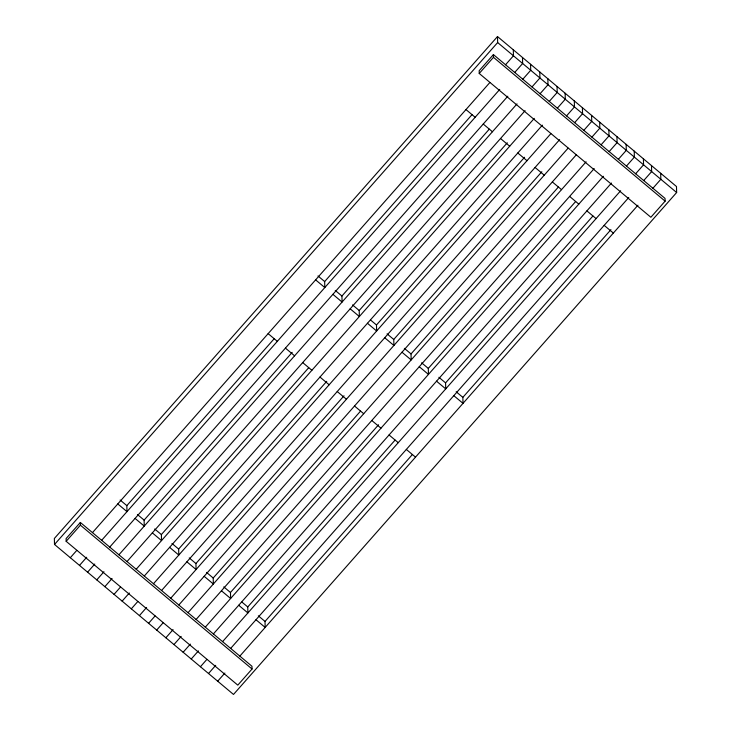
<?xml version="1.0" encoding="UTF-8"?>
<svg xmlns="http://www.w3.org/2000/svg" width="731" height="731" viewBox="0 0 731 731"><rect width="100%" height="100%" fill="white"/><g stroke="black" fill="none" stroke-linecap="round" stroke-linejoin="round"><path stroke-width="1.1" d="M497.5 36.55L54.359 538.473L54.514 544.467L233.5 694.45L676.641 192.527L676.486 186.533L497.5 36.55L497.647 42.553L54.514 544.467M80.346 522.455L66.101 538.583L66.165 541.315L237.803 685.139L252.049 669.002L251.976 666.27L80.346 522.455L80.41 525.178L66.165 541.315M493.407 54.587L479.17 70.724L479.234 73.456L650.873 217.271L665.119 201.144L665.046 198.412L493.407 54.587L493.48 57.32L479.234 73.456M70.313 557.707L76.792 550.379M92.471 532.616L489.807 82.576M505.541 64.757L513.454 55.794L513.308 49.79M117.792 503.933L126.984 511.636L126.838 505.633L274.162 338.764M315.618 279.863L324.811 287.566L324.665 281.563L471.988 114.694M79.505 565.41L86.697 557.26M101.655 540.319L499.739 89.429M514.725 72.451L522.638 63.487L522.491 57.493M87.592 572.19L94.783 564.04M109.741 547.09L507.826 96.209M522.811 79.231L530.724 70.267L530.578 64.264M135.071 518.407L144.254 526.11L144.108 520.106L292.19 352.379M332.897 294.337L342.081 302.04L341.934 296.037L489.267 129.168M96.775 579.884L103.966 571.733M118.934 554.792L517.009 103.903M532.004 86.925L539.917 77.97L539.77 71.967M104.862 586.664L112.053 578.513M127.02 561.563L525.096 110.683M540.09 93.705L548.003 84.741L547.857 78.738M152.34 532.881L161.533 540.584L161.387 534.58L308.71 367.711M350.167 308.811L359.36 316.514L359.213 310.511L507.296 142.783M114.054 594.358L120.524 587.03M136.204 569.266L534.288 118.376M549.273 101.408L557.186 92.444L557.04 86.441M122.132 601.138L129.332 592.987M144.29 576.037L542.375 125.156M557.36 108.179L565.273 99.215L565.127 93.221M169.619 547.355L178.803 555.057L178.656 549.054L326.739 381.335M367.446 323.285L376.629 330.988L376.483 324.984L524.575 157.256M131.324 608.832L137.803 601.503M153.483 583.74L550.818 133.7M566.552 115.882L574.465 106.918L574.319 100.915M139.411 615.612L146.602 607.461M161.569 590.511L559.644 139.63M574.639 122.653L582.552 113.689L582.406 107.695M186.889 561.828L196.082 569.531L195.926 563.537L344.018 395.809M384.716 337.759L393.908 345.461L393.762 339.458L541.845 171.73M148.594 623.305L155.073 615.977M170.752 598.214L568.088 148.174M583.822 130.356L591.735 121.392L591.589 115.388M156.681 630.085L163.159 622.748M178.839 604.985L576.174 154.945M591.909 137.126L599.822 128.163L599.676 122.168M204.159 576.311L213.351 584.005L213.205 578.011L360.529 411.133M401.995 352.232L411.178 359.935L411.032 353.932L558.365 187.063M165.873 637.779L173.064 629.638M188.031 612.688L586.107 161.807M601.101 144.829L609.014 135.865L608.868 129.862M173.96 644.559L181.151 636.409M196.118 619.459L594.193 168.578M609.179 151.6L617.092 142.636L616.946 136.642M221.438 590.785L230.621 598.479L230.475 592.485L378.567 424.757M419.265 366.715L428.457 374.409L428.311 368.415L575.635 201.537M183.143 652.262L190.343 644.112M205.301 627.161L603.386 176.281M618.371 159.303L626.284 150.339L626.138 144.336M191.23 659.033L198.43 650.882M213.388 633.941L611.472 183.052M626.458 166.074L634.371 157.11L634.225 151.116M238.708 605.259L247.9 612.953L247.754 606.958L395.078 440.089M436.544 381.189L445.727 388.883L445.581 382.889L592.914 216.011M200.422 666.736L206.891 659.399M222.58 641.635L620.656 190.754M635.641 173.777L643.563 164.813L643.408 158.81M208.509 673.507L215.7 665.356M230.667 648.415L628.742 197.525M643.728 180.548L651.641 171.593L651.495 165.59M255.987 619.733L265.17 627.426L265.024 621.432L412.357 454.563M453.814 395.663L463.006 403.357L462.86 397.362L610.942 229.635M217.692 681.21L224.892 673.059M239.85 656.109L637.935 205.228M652.92 188.251L660.833 179.287L660.687 173.293M497.647 42.553L676.641 192.527M493.48 57.32L665.119 201.144M465.976 109.568L475.159 117.271M483.246 124.042L492.438 131.744M500.525 138.515L509.708 146.218M517.795 152.989L526.987 160.692M535.074 167.472L544.257 175.166M552.344 181.946L561.536 189.64M569.613 196.42L578.806 204.113M586.892 210.893L596.076 218.587M604.162 225.367L613.355 233.061M317.985 275.962L324.665 281.563M335.255 290.435L341.934 296.037M352.534 304.909L359.213 310.511M370.635 320.087L376.483 324.984M387.074 333.866L393.762 339.458M404.353 348.34L411.032 353.932M421.623 362.814L428.311 368.415M438.902 377.287L445.581 382.889M456.171 391.761L462.86 397.362M268.14 333.638L277.332 341.34M285.419 348.111L294.602 355.814M302.689 362.585L311.881 370.288M319.968 377.068L329.151 384.762M337.238 391.542L346.43 399.236M354.517 406.016L363.7 413.709M371.787 420.489L380.979 428.183M389.066 434.963L398.249 442.666M406.335 449.437L415.528 457.14M120.149 500.031L126.838 505.633M137.428 514.505L144.108 520.106M154.698 528.988L161.387 534.58M171.977 543.462L178.656 549.054M189.247 557.936L195.926 563.537M206.526 572.41L213.205 578.011M223.796 586.883L230.475 592.485M241.906 602.061L247.754 606.958M258.345 615.831L265.024 621.432M80.41 525.178L252.049 669.002"/></g></svg>
